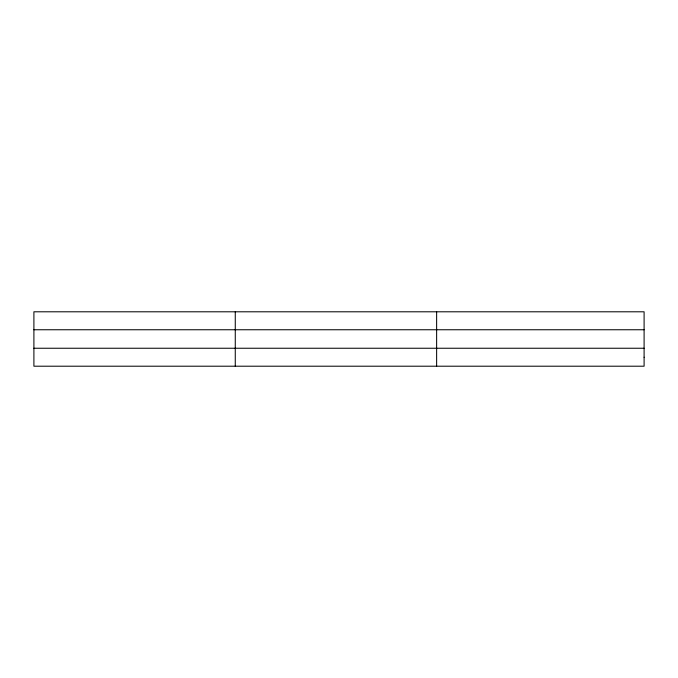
<?xml version="1.0" encoding="UTF-8"?>
<svg xmlns="http://www.w3.org/2000/svg" width="678" height="678" viewBox="0 0 678 678"><rect width="100%" height="100%" fill="white"/><g stroke="black" fill="none" stroke-linecap="round" stroke-linejoin="round"><path stroke-width="1.02" d="M235.266 311.795L235.266 366.205M436.632 311.795L436.632 366.205M33.9 329.754L644.1 329.754M33.9 348.246L644.1 348.246M644.1 357.23L644.1 366.205L33.9 366.205L33.9 311.795L644.1 311.795L644.1 357.23"/></g></svg>
